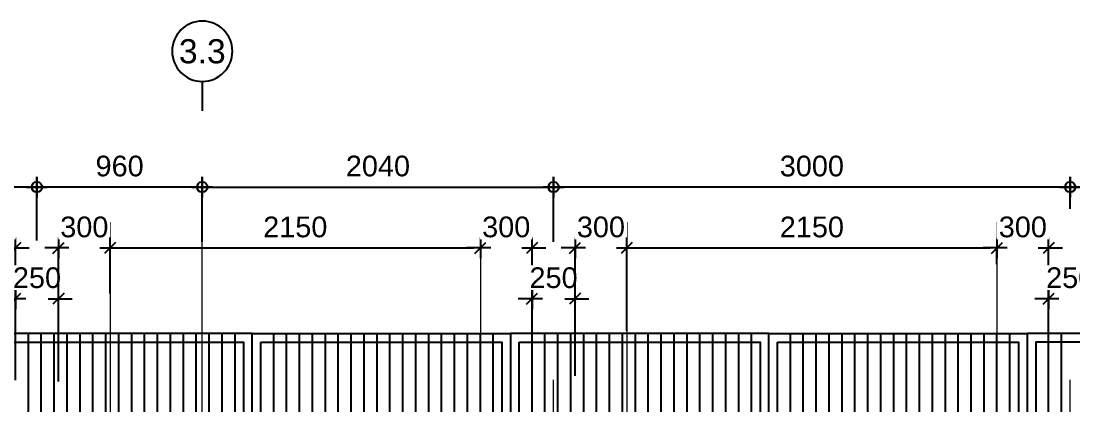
# Model space of a CAD drawing. Header units: millimetres. Extents: x 652937 to 1670132, y 1473552 to 2851037.
# Drawn here: x 663586.03 to 663592.14, y 1524568.04 to 1524570.27 of the extents above; entities that cross this region are included whole.
import ezdxf
from ezdxf.enums import TextEntityAlignment as Align

# ---------------------------------------------------------------- set-up
doc = ezdxf.new("R2010")
doc.units = ezdxf.units.MM
doc.linetypes.add('Grid Line', pattern=[22.225, 12.7, -3.175, 3.175, -3.175])
doc.linetypes.add('HIDDEN', pattern=[0.375, 0.25, -0.125])
doc.layers.get('Defpoints').update_dxf_attribs({"color": 255})
doc.layers.add('000 - 0_HIDE_OBJ_FRAMING_DEF_SUB', color=1, linetype='Continuous', plot=False)
doc.layers.add('S-DIM', color=7, linetype='Continuous')
doc.layers.add('Stan-Dim', color=5, linetype='Continuous')
doc.layers.add('Z-030-M_GRID', color=1, linetype='Continuous', lineweight=9)
doc.styles.add('Arial', font='arial.ttf')
doc.styles.add('CKST2', font='romans.shx', dxfattribs={"width": 0.8, "height": 4})
doc.dimstyles.new('Dim 40 - Cen', dxfattribs={"dimscale": 0.04, "dimtxt": 3, "dimasz": 1, "dimexe": 0, "dimexo": 1, "dimgap": 1.5, "dimtad": 1, "dimdec": 0, "dimlfac": 1000, "dimzin": 1, "dimdsep": 46, "dimtxsty": 'Arial', "dimblk": 'CEN1', "dimcen": 0.09, "dimclrd": 1, "dimclre": 49, "dimclrt": 3, "dimadec": 0, "dimazin": 0, "dimtfac": 1, "dimtdec": 0, "dimtix": 1, "dimtofl": 0, "dimtmove": 2, "dimatfit": 3, "dimfxl": 1, "dimtfill": 1, "dimtolj": 1, "dimtzin": 0, "dimarcsym": 1})
doc.dimstyles.new('Dim 40 - End', dxfattribs={"dimscale": 0.04, "dimtxt": 3, "dimasz": 1, "dimexe": 0, "dimexo": 2.5, "dimgap": 1.5, "dimtad": 1, "dimdec": 0, "dimlfac": 1000, "dimzin": 1, "dimdsep": 46, "dimtxsty": 'Arial', "dimblk": 'END', "dimcen": 0.09, "dimclrd": 1, "dimclre": 49, "dimclrt": 3, "dimadec": 0, "dimazin": 0, "dimtfac": 1, "dimtdec": 0, "dimtix": 1, "dimtofl": 0, "dimtmove": 2, "dimatfit": 3, "dimfxl": 1, "dimtfill": 1, "dimtfillclr": 256, "dimtolj": 1, "dimtzin": 0, "dimarcsym": 0})

# ---------------------------------------------------------------- blocks, each defined once
blk = doc.blocks.new('GM_Louver Grill Vertical Z1 - Z Profile-V141-ENT 3 ELE-4 Sheet')
at = {"layer": '000 - 0_HIDE_OBJ_FRAMING_DEF_SUB'}
blk.add_line((187463.5, 105550), (187463.5, 114870), dxfattribs=at)
blk = doc.blocks.new('E4')
at = {"layer": '000 - 0_HIDE_OBJ_FRAMING_DEF_SUB'}
for points in [[(-1563166.2, 114870), (-1564666.2, 114870), (-1564666.2, 105550), (-1563166.2, 105550)], [(-1563166.2, 114870), (-1561666.2, 114870), (-1561666.2, 105550), (-1563166.2, 105550)], [(-1560166.2, 114870), (-1561666.2, 114870), (-1561666.2, 105550), (-1560166.2, 105550)], [(-1560166.2, 114870), (-1558666.2, 114870), (-1558666.2, 105550), (-1560166.2, 105550)], [(-1557166.2, 114870), (-1558666.2, 114870), (-1558666.2, 105550), (-1557166.2, 105550)], [(-1564616.2, 114820), (-1563216.2, 114820), (-1563216.2, 105600), (-1564616.2, 105600)], [(-1563116.2, 114820), (-1561716.2, 114820), (-1561716.2, 105600), (-1563116.2, 105600)], [(-1561616.2, 114820), (-1560216.2, 114820), (-1560216.2, 105600), (-1561616.2, 105600)], [(-1560116.2, 114820), (-1558716.2, 114820), (-1558716.2, 105600), (-1560116.2, 105600)], [(-1557216.2, 114820), (-1558616.2, 114820), (-1558616.2, 105600), (-1557216.2, 105600)]]:
    blk.add_lwpolyline(points, close=True, dxfattribs=at)
at = {"layer": '000 - 0_HIDE_OBJ_FRAMING_DEF_SUB', "color": 8}
for p in [(-1751929.7, 0), (-1751854.7, 0), (-1751779.7, 0), (-1751704.7, 0), (-1751629.7, 0), (-1751554.7, 0), (-1751479.7, 0), (-1751404.7, 0), (-1751329.7, 0), (-1751254.7, 0), (-1751179.7, 0), (-1751104.7, 0), (-1751029.7, 0), (-1750954.7, 0), (-1750879.7, 0), (-1750804.7, 0), (-1750729.7, 0), (-1750504.7, 0), (-1750429.7, 0), (-1750354.7, 0), (-1750279.7, 0), (-1750204.7, 0), (-1750129.7, 0), (-1750054.7, 0), (-1749979.7, 0), (-1749904.7, 0), (-1749829.7, 0), (-1749754.7, 0), (-1749679.7, 0), (-1749604.7, 0), (-1749529.7, 0), (-1749454.7, 0), (-1749379.7, 0), (-1749304.7, 0), (-1749229.7, 0), (-1749004.7, 0), (-1748929.7, 0), (-1748854.7, 0), (-1748779.7, 0), (-1748704.7, 0), (-1748629.7, 0), (-1748554.7, 0), (-1748479.7, 0), (-1748404.7, 0), (-1748329.7, 0), (-1748254.7, 0), (-1748179.7, 0), (-1748104.7, 0), (-1748029.7, 0), (-1747954.7, 0), (-1747879.7, 0), (-1747804.7, 0), (-1747729.7, 0), (-1747504.7, 0), (-1747429.7, 0), (-1747354.7, 0), (-1747279.7, 0), (-1747204.7, 0), (-1747129.7, 0), (-1747054.7, 0), (-1746979.7, 0), (-1746904.7, 0), (-1746829.7, 0), (-1746754.7, 0), (-1746679.7, 0), (-1746604.7, 0), (-1746529.7, 0), (-1746454.7, 0), (-1746379.7, 0), (-1746304.7, 0), (-1746229.7, 0), (-1746004.7, 0), (-1745929.7, 0)]:
    blk.add_blockref('GM_Louver Grill Vertical Z1 - Z Profile-V141-ENT 3 ELE-4 Sheet', p, dxfattribs=at)
blk = doc.blocks.new('CEN1')
at = {"color": 1}
for p, q in [((1.5, 0), (-1.5, 0)), ((0, 1.5), (0, -1.5))]:
    blk.add_line(p, q, dxfattribs=at)
at = {"color": 3}
blk.add_circle((0, 0), 0.75, dxfattribs=at)
blk = doc.blocks.new('*D133')
at = {"layer": 'Defpoints', "color": 0, "transparency": 16777216}
for p in [(663592.1192, 1524569.3068), (663592.1192, 1524569.1742), (663595.4042, 1524569.1742)]:
    blk.add_point(p, dxfattribs=at)
at = {"layer": 'S-DIM', "color": 49, "lineweight": -2, "transparency": 16777216}
for p, q in [((663592.1192, 1524569.2142), (663592.1192, 1524569.3068)), ((663595.4042, 1524569.2142), (663595.4042, 1524569.3068))]:
    blk.add_line(p, q, dxfattribs=at)
at = {"layer": 'S-DIM', "color": 1, "lineweight": -2, "transparency": 16777216}
blk.add_line((663595.3642, 1524569.3068), (663592.1592, 1524569.3068), dxfattribs=at)
at = {"layer": 'S-DIM', "color": 1, "lineweight": -2, "transparency": 16777216, "xscale": 0.04, "yscale": 0.04, "zscale": 0.04, "rotation": 180}
blk.add_blockref('CEN1', (663592.1192, 1524569.3068), dxfattribs=at)
at = {"layer": 'S-DIM', "color": 1, "lineweight": -2, "transparency": 16777216, "xscale": 0.04, "yscale": 0.04, "zscale": 0.04}
blk.add_blockref('CEN1', (663595.4042, 1524569.3068), dxfattribs=at)
at = {"layer": 'S-DIM', "color": 3, "transparency": 16777216, "insert": (663593.7617, 1524569.4281), "char_height": 0.12, "attachment_point": 5, "style": 'Arial', "bg_fill": 3, "box_fill_scale": 1.1, "bg_fill_color": 256, "bg_fill_true_color": 13158600, "bg_fill_transparency": 0}
blk.add_mtext('\\A1;3285', dxfattribs=at)
blk = doc.blocks.new('*D134')
at = {"layer": 'Defpoints', "color": 0, "transparency": 16777216}
for p in [(663589.1192, 1524569.3068), (663589.1192, 1524569.141), (663592.1192, 1524569.141)]:
    blk.add_point(p, dxfattribs=at)
at = {"layer": 'S-DIM', "color": 49, "lineweight": -2, "transparency": 16777216}
for p, q in [((663589.1192, 1524569.181), (663589.1192, 1524569.3068)), ((663592.1192, 1524569.181), (663592.1192, 1524569.3068))]:
    blk.add_line(p, q, dxfattribs=at)
at = {"layer": 'S-DIM', "color": 1, "lineweight": -2, "transparency": 16777216}
blk.add_line((663592.0792, 1524569.3068), (663589.1592, 1524569.3068), dxfattribs=at)
at = {"layer": 'S-DIM', "color": 1, "lineweight": -2, "transparency": 16777216, "xscale": 0.04, "yscale": 0.04, "zscale": 0.04, "rotation": 180}
blk.add_blockref('CEN1', (663589.1192, 1524569.3068), dxfattribs=at)
at = {"layer": 'S-DIM', "color": 1, "lineweight": -2, "transparency": 16777216, "xscale": 0.04, "yscale": 0.04, "zscale": 0.04}
blk.add_blockref('CEN1', (663592.1192, 1524569.3068), dxfattribs=at)
at = {"layer": 'S-DIM', "color": 3, "transparency": 16777216, "insert": (663590.6192, 1524569.4281), "char_height": 0.12, "attachment_point": 5, "style": 'Arial', "bg_fill": 3, "box_fill_scale": 1.1, "bg_fill_color": 256, "bg_fill_true_color": 13158600, "bg_fill_transparency": 0}
blk.add_mtext('\\A1;3000', dxfattribs=at)
blk = doc.blocks.new('*D135')
at = {"layer": 'Defpoints', "color": 0, "transparency": 16777216}
for p in [(663589.1192, 1524569.3068), (663587.0792, 1524568.9487), (663589.1192, 1524568.9487)]:
    blk.add_point(p, dxfattribs=at)
at = {"layer": 'S-DIM', "color": 49, "lineweight": -2, "transparency": 16777216}
for p, q in [((663587.0792, 1524568.9887), (663587.0792, 1524569.3068)), ((663589.1192, 1524568.9887), (663589.1192, 1524569.3068))]:
    blk.add_line(p, q, dxfattribs=at)
at = {"layer": 'S-DIM', "color": 1, "lineweight": -2, "transparency": 16777216}
blk.add_line((663587.1192, 1524569.3068), (663589.0792, 1524569.3068), dxfattribs=at)
at = {"layer": 'S-DIM', "color": 1, "lineweight": -2, "transparency": 16777216, "xscale": 0.04, "yscale": 0.04, "zscale": 0.04, "rotation": 180}
blk.add_blockref('CEN1', (663587.0792, 1524569.3068), dxfattribs=at)
at = {"layer": 'S-DIM', "color": 1, "lineweight": -2, "transparency": 16777216, "xscale": 0.04, "yscale": 0.04, "zscale": 0.04}
blk.add_blockref('CEN1', (663589.1192, 1524569.3068), dxfattribs=at)
at = {"layer": 'S-DIM', "color": 3, "transparency": 16777216, "insert": (663588.0992, 1524569.4281), "char_height": 0.12, "attachment_point": 5, "style": 'Arial', "bg_fill": 3, "box_fill_scale": 1.1, "bg_fill_color": 256, "bg_fill_true_color": 13158600, "bg_fill_transparency": 0}
blk.add_mtext('\\A1;2040', dxfattribs=at)
blk = doc.blocks.new('*D136')
at = {"layer": 'Defpoints', "color": 0, "transparency": 16777216}
for p in [(663586.1192, 1524569.3068), (663586.1192, 1524568.957), (663587.0792, 1524568.957)]:
    blk.add_point(p, dxfattribs=at)
at = {"layer": 'S-DIM', "color": 49, "lineweight": -2, "transparency": 16777216}
for p, q in [((663586.1192, 1524568.997), (663586.1192, 1524569.3068)), ((663587.0792, 1524568.997), (663587.0792, 1524569.3068))]:
    blk.add_line(p, q, dxfattribs=at)
at = {"layer": 'S-DIM', "color": 1, "lineweight": -2, "transparency": 16777216}
blk.add_line((663587.0392, 1524569.3068), (663586.1592, 1524569.3068), dxfattribs=at)
at = {"layer": 'S-DIM', "color": 1, "lineweight": -2, "transparency": 16777216, "xscale": 0.04, "yscale": 0.04, "zscale": 0.04, "rotation": 180}
blk.add_blockref('CEN1', (663586.1192, 1524569.3068), dxfattribs=at)
at = {"layer": 'S-DIM', "color": 1, "lineweight": -2, "transparency": 16777216, "xscale": 0.04, "yscale": 0.04, "zscale": 0.04}
blk.add_blockref('CEN1', (663587.0792, 1524569.3068), dxfattribs=at)
at = {"layer": 'S-DIM', "color": 3, "transparency": 16777216, "insert": (663586.5992, 1524569.4281), "char_height": 0.12, "attachment_point": 5, "style": 'Arial', "bg_fill": 3, "box_fill_scale": 1.1, "bg_fill_color": 256, "bg_fill_true_color": 13158600, "bg_fill_transparency": 0}
blk.add_mtext('\\A1;960', dxfattribs=at)
blk = doc.blocks.new('*D137')
at = {"layer": 'Defpoints', "color": 0, "transparency": 16777216}
for p in [(663583.1192, 1524569.3068), (663583.1192, 1524568.9821), (663586.1192, 1524568.9821)]:
    blk.add_point(p, dxfattribs=at)
at = {"layer": 'S-DIM', "color": 49, "lineweight": -2, "transparency": 16777216}
for p, q in [((663583.1192, 1524569.0221), (663583.1192, 1524569.3068)), ((663586.1192, 1524569.0221), (663586.1192, 1524569.3068))]:
    blk.add_line(p, q, dxfattribs=at)
at = {"layer": 'S-DIM', "color": 1, "lineweight": -2, "transparency": 16777216}
blk.add_line((663586.0792, 1524569.3068), (663583.1592, 1524569.3068), dxfattribs=at)
at = {"layer": 'S-DIM', "color": 1, "lineweight": -2, "transparency": 16777216, "xscale": 0.04, "yscale": 0.04, "zscale": 0.04, "rotation": 180}
blk.add_blockref('CEN1', (663583.1192, 1524569.3068), dxfattribs=at)
at = {"layer": 'S-DIM', "color": 1, "lineweight": -2, "transparency": 16777216, "xscale": 0.04, "yscale": 0.04, "zscale": 0.04}
blk.add_blockref('CEN1', (663586.1192, 1524569.3068), dxfattribs=at)
at = {"layer": 'S-DIM', "color": 3, "transparency": 16777216, "insert": (663584.6192, 1524569.4281), "char_height": 0.12, "attachment_point": 5, "style": 'Arial', "bg_fill": 3, "box_fill_scale": 1.1, "bg_fill_color": 256, "bg_fill_true_color": 13158600, "bg_fill_transparency": 0}
blk.add_mtext('\\A1;3000', dxfattribs=at)
blk = doc.blocks.new('grid2')
at = {"layer": 'Stan-Dim', "color": 3}
blk.add_line((0, -4.87), (0, 0), dxfattribs=at)
blk.add_circle((0, -9.87), 5, dxfattribs=at)
at = {"layer": 'Stan-Dim', "style": 'CKST2', "width": 0.8}
blk.add_attdef('00', text='', height=4, dxfattribs=at).set_placement((0, -9.87), align=Align.MIDDLE_CENTER)
blk = doc.blocks.new('END')
at = {"color": 1}
for p, q in [((1.5, 0), (-1.5, 0)), ((0, 1.5), (0, -1.5))]:
    blk.add_line(p, q, dxfattribs=at)
at = {"color": 3}
blk.add_line((-0.8, -0.8), (0.8, 0.8), dxfattribs=at)
blk = doc.blocks.new('*D156')
at = {"layer": 'Defpoints', "color": 0, "transparency": 16777216}
for p in [(663585.9942, 1524568.9536), (663585.6942, 1524568.9128), (663585.9942, 1524568.3816)]:
    blk.add_point(p, dxfattribs=at)
at = {"layer": 'S-DIM', "color": 49, "lineweight": -2, "transparency": 16777216}
for p, q in [((663585.6942, 1524569.0128), (663585.6942, 1524568.9536)), ((663585.9942, 1524568.4816), (663585.9942, 1524568.9536))]:
    blk.add_line(p, q, dxfattribs=at)
at = {"layer": 'S-DIM', "color": 1, "lineweight": -2, "transparency": 16777216}
for p, q in [((663585.6542, 1524568.9536), (663585.6142, 1524568.9536)), ((663586.0342, 1524568.9536), (663586.0742, 1524568.9536))]:
    blk.add_line(p, q, dxfattribs=at)
at = {"layer": 'S-DIM', "color": 1, "lineweight": -2, "transparency": 16777216, "xscale": 0.04, "yscale": 0.04, "zscale": 0.04}
blk.add_blockref('END', (663585.6942, 1524568.9536), dxfattribs=at)
at = {"layer": 'S-DIM', "color": 1, "lineweight": -2, "transparency": 16777216, "xscale": 0.04, "yscale": 0.04, "zscale": 0.04, "rotation": 180}
blk.add_blockref('END', (663585.9942, 1524568.9536), dxfattribs=at)
at = {"layer": 'S-DIM', "color": 3, "transparency": 16777216, "insert": (663585.8442, 1524569.0749), "char_height": 0.12, "attachment_point": 5, "style": 'Arial', "bg_fill": 3, "box_fill_scale": 1.1, "bg_fill_color": 256, "bg_fill_true_color": 13158600, "bg_fill_transparency": 0}
blk.add_mtext('\\A1;300', dxfattribs=at)
blk = doc.blocks.new('*D157')
at = {"layer": 'Defpoints', "color": 0, "transparency": 16777216}
for p in [(663586.2442, 1524568.6592), (663585.9942, 1524568.0873), (663586.2442, 1524568.0786)]:
    blk.add_point(p, dxfattribs=at)
at = {"layer": 'S-DIM', "color": 1, "lineweight": -2, "transparency": 16777216}
for p, q in [((663585.9542, 1524568.6592), (663585.9142, 1524568.6592)), ((663586.2842, 1524568.6592), (663586.3242, 1524568.6592))]:
    blk.add_line(p, q, dxfattribs=at)
at = {"layer": 'S-DIM', "color": 49, "lineweight": -2, "transparency": 16777216}
for p, q in [((663585.9942, 1524568.1873), (663585.9942, 1524568.6592)), ((663586.2442, 1524568.1786), (663586.2442, 1524568.6592))]:
    blk.add_line(p, q, dxfattribs=at)
at = {"layer": 'S-DIM', "color": 1, "lineweight": -2, "transparency": 16777216, "xscale": 0.04, "yscale": 0.04, "zscale": 0.04}
blk.add_blockref('END', (663585.9942, 1524568.6592), dxfattribs=at)
at = {"layer": 'S-DIM', "color": 1, "lineweight": -2, "transparency": 16777216, "xscale": 0.04, "yscale": 0.04, "zscale": 0.04, "rotation": 180}
blk.add_blockref('END', (663586.2442, 1524568.6592), dxfattribs=at)
at = {"layer": 'S-DIM', "color": 3, "transparency": 16777216, "insert": (663586.1192, 1524568.7805), "char_height": 0.12, "attachment_point": 5, "style": 'Arial', "bg_fill": 3, "box_fill_scale": 1.1, "bg_fill_color": 256, "bg_fill_true_color": 13158600, "bg_fill_transparency": 0}
blk.add_mtext('\\A1;250', dxfattribs=at)
blk = doc.blocks.new('*D158')
at = {"layer": 'Defpoints', "color": 0, "transparency": 16777216}
for p in [(663586.5442, 1524568.9536), (663586.5442, 1524568.5888), (663586.2442, 1524568.373)]:
    blk.add_point(p, dxfattribs=at)
at = {"layer": 'S-DIM', "color": 1, "lineweight": -2, "transparency": 16777216}
for p, q in [((663586.2042, 1524568.9536), (663586.1642, 1524568.9536)), ((663586.5842, 1524568.9536), (663586.6242, 1524568.9536))]:
    blk.add_line(p, q, dxfattribs=at)
at = {"layer": 'S-DIM', "color": 49, "lineweight": -2, "transparency": 16777216}
for p, q in [((663586.2442, 1524568.473), (663586.2442, 1524568.9536)), ((663586.5442, 1524568.6888), (663586.5442, 1524568.9536))]:
    blk.add_line(p, q, dxfattribs=at)
at = {"layer": 'S-DIM', "color": 1, "lineweight": -2, "transparency": 16777216, "xscale": 0.04, "yscale": 0.04, "zscale": 0.04}
blk.add_blockref('END', (663586.2442, 1524568.9536), dxfattribs=at)
at = {"layer": 'S-DIM', "color": 1, "lineweight": -2, "transparency": 16777216, "xscale": 0.04, "yscale": 0.04, "zscale": 0.04, "rotation": 180}
blk.add_blockref('END', (663586.5442, 1524568.9536), dxfattribs=at)
at = {"layer": 'S-DIM', "color": 3, "transparency": 16777216, "insert": (663586.3942, 1524569.0749), "char_height": 0.12, "attachment_point": 5, "style": 'Arial', "bg_fill": 3, "box_fill_scale": 1.1, "bg_fill_color": 256, "bg_fill_true_color": 13158600, "bg_fill_transparency": 0}
blk.add_mtext('\\A1;300', dxfattribs=at)
blk = doc.blocks.new('*D159')
at = {"layer": 'Defpoints', "color": 0, "transparency": 16777216}
for p in [(663588.6942, 1524568.9536), (663588.6942, 1524568.9097), (663586.5442, 1524568.5888)]:
    blk.add_point(p, dxfattribs=at)
at = {"layer": 'S-DIM', "color": 49, "lineweight": -2, "transparency": 16777216}
for p, q in [((663588.6942, 1524569.0097), (663588.6942, 1524568.9536)), ((663586.5442, 1524568.6888), (663586.5442, 1524568.9536))]:
    blk.add_line(p, q, dxfattribs=at)
at = {"layer": 'S-DIM', "color": 1, "lineweight": -2, "transparency": 16777216}
blk.add_line((663586.5842, 1524568.9536), (663588.6542, 1524568.9536), dxfattribs=at)
at = {"layer": 'S-DIM', "color": 1, "lineweight": -2, "transparency": 16777216, "xscale": 0.04, "yscale": 0.04, "zscale": 0.04, "rotation": 180}
blk.add_blockref('END', (663586.5442, 1524568.9536), dxfattribs=at)
at = {"layer": 'S-DIM', "color": 1, "lineweight": -2, "transparency": 16777216, "xscale": 0.04, "yscale": 0.04, "zscale": 0.04}
blk.add_blockref('END', (663588.6942, 1524568.9536), dxfattribs=at)
at = {"layer": 'S-DIM', "color": 3, "transparency": 16777216, "insert": (663587.6192, 1524569.0748), "char_height": 0.12, "attachment_point": 5, "style": 'Arial', "bg_fill": 3, "box_fill_scale": 1.1, "bg_fill_color": 256, "bg_fill_true_color": 13158600, "bg_fill_transparency": 0}
blk.add_mtext('\\A1;2150', dxfattribs=at)
blk = doc.blocks.new('*D160')
at = {"layer": 'Defpoints', "color": 0, "transparency": 16777216}
for p in [(663588.9942, 1524568.9536), (663588.6942, 1524568.9097), (663588.9942, 1524568.4022)]:
    blk.add_point(p, dxfattribs=at)
at = {"layer": 'S-DIM', "color": 49, "lineweight": -2, "transparency": 16777216}
for p, q in [((663588.6942, 1524569.0097), (663588.6942, 1524568.9536)), ((663588.9942, 1524568.5022), (663588.9942, 1524568.9536))]:
    blk.add_line(p, q, dxfattribs=at)
at = {"layer": 'S-DIM', "color": 1, "lineweight": -2, "transparency": 16777216}
for p, q in [((663588.6542, 1524568.9536), (663588.6142, 1524568.9536)), ((663589.0342, 1524568.9536), (663589.0742, 1524568.9536))]:
    blk.add_line(p, q, dxfattribs=at)
at = {"layer": 'S-DIM', "color": 1, "lineweight": -2, "transparency": 16777216, "xscale": 0.04, "yscale": 0.04, "zscale": 0.04}
blk.add_blockref('END', (663588.6942, 1524568.9536), dxfattribs=at)
at = {"layer": 'S-DIM', "color": 1, "lineweight": -2, "transparency": 16777216, "xscale": 0.04, "yscale": 0.04, "zscale": 0.04, "rotation": 180}
blk.add_blockref('END', (663588.9942, 1524568.9536), dxfattribs=at)
at = {"layer": 'S-DIM', "color": 3, "transparency": 16777216, "insert": (663588.8442, 1524569.0749), "char_height": 0.12, "attachment_point": 5, "style": 'Arial', "bg_fill": 3, "box_fill_scale": 1.1, "bg_fill_color": 256, "bg_fill_true_color": 13158600, "bg_fill_transparency": 0}
blk.add_mtext('\\A1;300', dxfattribs=at)
blk = doc.blocks.new('*D161')
at = {"layer": 'Defpoints', "color": 0, "transparency": 16777216}
for p in [(663589.2442, 1524568.6592), (663588.9942, 1524568.1079), (663589.2442, 1524568.112)]:
    blk.add_point(p, dxfattribs=at)
at = {"layer": 'S-DIM', "color": 1, "lineweight": -2, "transparency": 16777216}
for p, q in [((663588.9542, 1524568.6592), (663588.9142, 1524568.6592)), ((663589.2842, 1524568.6592), (663589.3242, 1524568.6592))]:
    blk.add_line(p, q, dxfattribs=at)
at = {"layer": 'S-DIM', "color": 49, "lineweight": -2, "transparency": 16777216}
for p, q in [((663588.9942, 1524568.2079), (663588.9942, 1524568.6592)), ((663589.2442, 1524568.212), (663589.2442, 1524568.6592))]:
    blk.add_line(p, q, dxfattribs=at)
at = {"layer": 'S-DIM', "color": 1, "lineweight": -2, "transparency": 16777216, "xscale": 0.04, "yscale": 0.04, "zscale": 0.04}
blk.add_blockref('END', (663588.9942, 1524568.6592), dxfattribs=at)
at = {"layer": 'S-DIM', "color": 1, "lineweight": -2, "transparency": 16777216, "xscale": 0.04, "yscale": 0.04, "zscale": 0.04, "rotation": 180}
blk.add_blockref('END', (663589.2442, 1524568.6592), dxfattribs=at)
at = {"layer": 'S-DIM', "color": 3, "transparency": 16777216, "insert": (663589.1192, 1524568.7805), "char_height": 0.12, "attachment_point": 5, "style": 'Arial', "bg_fill": 3, "box_fill_scale": 1.1, "bg_fill_color": 256, "bg_fill_true_color": 13158600, "bg_fill_transparency": 0}
blk.add_mtext('\\A1;250', dxfattribs=at)
blk = doc.blocks.new('*D162')
at = {"layer": 'Defpoints', "color": 0, "transparency": 16777216}
for p in [(663589.5442, 1524568.9536), (663589.2442, 1524568.4063), (663589.5442, 1524568.3738)]:
    blk.add_point(p, dxfattribs=at)
at = {"layer": 'S-DIM', "color": 1, "lineweight": -2, "transparency": 16777216}
for p, q in [((663589.2042, 1524568.9536), (663589.1642, 1524568.9536)), ((663589.5842, 1524568.9536), (663589.6242, 1524568.9536))]:
    blk.add_line(p, q, dxfattribs=at)
at = {"layer": 'S-DIM', "color": 49, "lineweight": -2, "transparency": 16777216}
for p, q in [((663589.2442, 1524568.5063), (663589.2442, 1524568.9536)), ((663589.5442, 1524568.4738), (663589.5442, 1524568.9536))]:
    blk.add_line(p, q, dxfattribs=at)
at = {"layer": 'S-DIM', "color": 1, "lineweight": -2, "transparency": 16777216, "xscale": 0.04, "yscale": 0.04, "zscale": 0.04}
blk.add_blockref('END', (663589.2442, 1524568.9536), dxfattribs=at)
at = {"layer": 'S-DIM', "color": 1, "lineweight": -2, "transparency": 16777216, "xscale": 0.04, "yscale": 0.04, "zscale": 0.04, "rotation": 180}
blk.add_blockref('END', (663589.5442, 1524568.9536), dxfattribs=at)
at = {"layer": 'S-DIM', "color": 3, "transparency": 16777216, "insert": (663589.3942, 1524569.0749), "char_height": 0.12, "attachment_point": 5, "style": 'Arial', "bg_fill": 3, "box_fill_scale": 1.1, "bg_fill_color": 256, "bg_fill_true_color": 13158600, "bg_fill_transparency": 0}
blk.add_mtext('\\A1;300', dxfattribs=at)
blk = doc.blocks.new('*D163')
at = {"layer": 'Defpoints', "color": 0, "transparency": 16777216}
for p in [(663591.6942, 1524568.9536), (663591.6942, 1524568.7605), (663589.5442, 1524568.3738)]:
    blk.add_point(p, dxfattribs=at)
at = {"layer": 'S-DIM', "color": 49, "lineweight": -2, "transparency": 16777216}
for p, q in [((663589.5442, 1524568.4738), (663589.5442, 1524568.9536)), ((663591.6942, 1524568.8605), (663591.6942, 1524568.9536))]:
    blk.add_line(p, q, dxfattribs=at)
at = {"layer": 'S-DIM', "color": 1, "lineweight": -2, "transparency": 16777216}
blk.add_line((663589.5842, 1524568.9536), (663591.6542, 1524568.9536), dxfattribs=at)
at = {"layer": 'S-DIM', "color": 1, "lineweight": -2, "transparency": 16777216, "xscale": 0.04, "yscale": 0.04, "zscale": 0.04, "rotation": 180}
blk.add_blockref('END', (663589.5442, 1524568.9536), dxfattribs=at)
at = {"layer": 'S-DIM', "color": 1, "lineweight": -2, "transparency": 16777216, "xscale": 0.04, "yscale": 0.04, "zscale": 0.04}
blk.add_blockref('END', (663591.6942, 1524568.9536), dxfattribs=at)
at = {"layer": 'S-DIM', "color": 3, "transparency": 16777216, "insert": (663590.6192, 1524569.0748), "char_height": 0.12, "attachment_point": 5, "style": 'Arial', "bg_fill": 3, "box_fill_scale": 1.1, "bg_fill_color": 256, "bg_fill_true_color": 13158600, "bg_fill_transparency": 0}
blk.add_mtext('\\A1;2150', dxfattribs=at)
blk = doc.blocks.new('*D164')
at = {"layer": 'Defpoints', "color": 0, "transparency": 16777216}
for p in [(663591.9942, 1524568.9536), (663591.6942, 1524568.7605), (663591.9942, 1524568.2721)]:
    blk.add_point(p, dxfattribs=at)
at = {"layer": 'S-DIM', "color": 1, "lineweight": -2, "transparency": 16777216}
for p, q in [((663591.6542, 1524568.9536), (663591.6142, 1524568.9536)), ((663592.0342, 1524568.9536), (663592.0742, 1524568.9536))]:
    blk.add_line(p, q, dxfattribs=at)
at = {"layer": 'S-DIM', "color": 49, "lineweight": -2, "transparency": 16777216}
for p, q in [((663591.6942, 1524568.8605), (663591.6942, 1524568.9536)), ((663591.9942, 1524568.3721), (663591.9942, 1524568.9536))]:
    blk.add_line(p, q, dxfattribs=at)
at = {"layer": 'S-DIM', "color": 1, "lineweight": -2, "transparency": 16777216, "xscale": 0.04, "yscale": 0.04, "zscale": 0.04}
blk.add_blockref('END', (663591.6942, 1524568.9536), dxfattribs=at)
at = {"layer": 'S-DIM', "color": 1, "lineweight": -2, "transparency": 16777216, "xscale": 0.04, "yscale": 0.04, "zscale": 0.04, "rotation": 180}
blk.add_blockref('END', (663591.9942, 1524568.9536), dxfattribs=at)
at = {"layer": 'S-DIM', "color": 3, "transparency": 16777216, "insert": (663591.8442, 1524569.0749), "char_height": 0.12, "attachment_point": 5, "style": 'Arial', "bg_fill": 3, "box_fill_scale": 1.1, "bg_fill_color": 256, "bg_fill_true_color": 13158600, "bg_fill_transparency": 0}
blk.add_mtext('\\A1;300', dxfattribs=at)
blk = doc.blocks.new('*D165')
at = {"layer": 'Defpoints', "color": 0, "transparency": 16777216}
for p in [(663592.2442, 1524568.6592), (663592.2442, 1524568.0154), (663591.9942, 1524567.9778)]:
    blk.add_point(p, dxfattribs=at)
at = {"layer": 'S-DIM', "color": 1, "lineweight": -2, "transparency": 16777216}
for p, q in [((663591.9542, 1524568.6592), (663591.9142, 1524568.6592)), ((663592.2842, 1524568.6592), (663592.3242, 1524568.6592))]:
    blk.add_line(p, q, dxfattribs=at)
at = {"layer": 'S-DIM', "color": 49, "lineweight": -2, "transparency": 16777216}
for p, q in [((663591.9942, 1524568.0778), (663591.9942, 1524568.6592)), ((663592.2442, 1524568.1154), (663592.2442, 1524568.6592))]:
    blk.add_line(p, q, dxfattribs=at)
at = {"layer": 'S-DIM', "color": 1, "lineweight": -2, "transparency": 16777216, "xscale": 0.04, "yscale": 0.04, "zscale": 0.04}
blk.add_blockref('END', (663591.9942, 1524568.6592), dxfattribs=at)
at = {"layer": 'S-DIM', "color": 1, "lineweight": -2, "transparency": 16777216, "xscale": 0.04, "yscale": 0.04, "zscale": 0.04, "rotation": 180}
blk.add_blockref('END', (663592.2442, 1524568.6592), dxfattribs=at)
at = {"layer": 'S-DIM', "color": 3, "transparency": 16777216, "insert": (663592.1192, 1524568.7805), "char_height": 0.12, "attachment_point": 5, "style": 'Arial', "bg_fill": 3, "box_fill_scale": 1.1, "bg_fill_color": 256, "bg_fill_true_color": 13158600, "bg_fill_transparency": 0}
blk.add_mtext('\\A1;250', dxfattribs=at)

msp = doc.modelspace()

# ---------------------------------------------------------------- linework, layer by layer
at = {"layer": 'Z-030-M_GRID', "linetype": 'Grid Line', "ltscale": 0.5}
msp.add_line((663587.0792, 1524548.5416), (663587.0792, 1524569.7849), dxfattribs=at)
at = {"layer": 'Z-030-M_GRID', "color": 251, "linetype": 'Grid Line'}
for p, q in [((663586.1192, 1524555.077), (663586.1192, 1524569.4741)), ((663589.1192, 1524555.4885), (663589.1192, 1524569.4741)), ((663592.1192, 1524555.4885), (663592.1192, 1524569.4741))]:
    msp.add_line(p, q, dxfattribs=at)
at = {"layer": 'Z-030-M_GRID', "color": 251, "linetype": 'HIDDEN', "ltscale": 10}
for p, q in [((663589.5442, 1524569.1034), (663589.5442, 1524567.2476)), ((663591.6942, 1524569.1034), (663591.6942, 1524567.2476))]:
    msp.add_line(p, q, dxfattribs=at)

# ---------------------------------------------------------------- block references
ref = msp.add_blockref('grid2', (663587.0792, 1524569.7491), dxfattribs=dict(xscale=-0.035, yscale=0.035, zscale=0.035, rotation=180))
ref.add_attrib('00', '3.3', dxfattribs={"layer": 'Stan-Dim', "height": 0.14, "style": 'Arial'}).set_placement((663587.0792, 1524570.0945), align=Align.MIDDLE)
at = {"xscale": 0.001, "yscale": 0.001, "zscale": 0.001}
msp.add_blockref('E4', (665150.5354, 1524453.5881), dxfattribs=at)

# ---------------------------------------------------------------- next in the draw order: dimensions: what is measured, and where the dimension line sits
at = {"layer": 'S-DIM', "color": 4}
dim = msp.add_linear_dim(base=(663592.1192, 1524569.3068), p1=(663595.4042, 1524569.1742), p2=(663592.1192, 1524569.1742), dimstyle='Dim 40 - Cen', dxfattribs=at)
dim.commit()
dim.dimension.update_dxf_attribs({"geometry": '*D133', "text_midpoint": (663593.7617, 1524569.4281)})

# ---------------------------------------------------------------- next in the draw order: dimensions: what is measured, and where the dimension line sits
dim = msp.add_linear_dim(base=(663589.1192, 1524569.3068), p1=(663592.1192, 1524569.141), p2=(663589.1192, 1524569.141), dimstyle='Dim 40 - Cen', dxfattribs=at)
dim.commit()
dim.dimension.update_dxf_attribs({"geometry": '*D134', "text_midpoint": (663590.6192, 1524569.4281)})

# ---------------------------------------------------------------- next in the draw order: dimensions: what is measured, and where the dimension line sits
dim = msp.add_linear_dim(base=(663589.1192, 1524569.3068), p1=(663587.0792, 1524568.9487), p2=(663589.1192, 1524568.9487), dimstyle='Dim 40 - Cen', dxfattribs=at)
dim.commit()
dim.dimension.update_dxf_attribs({"geometry": '*D135', "text_midpoint": (663588.0992, 1524569.4281)})

# ---------------------------------------------------------------- next in the draw order: linework, layer by layer
at = {"layer": 'Z-030-M_GRID', "color": 251, "linetype": 'HIDDEN', "ltscale": 10}
msp.add_line((663588.6942, 1524569.1034), (663588.6942, 1524567.2476), dxfattribs=at)

# ---------------------------------------------------------------- next in the draw order: dimensions: what is measured, and where the dimension line sits
at = {"layer": 'S-DIM', "color": 4}
dim = msp.add_linear_dim(base=(663586.1192, 1524569.3068), p1=(663587.0792, 1524568.957), p2=(663586.1192, 1524568.957), dimstyle='Dim 40 - Cen', dxfattribs=at)
dim.commit()
dim.dimension.update_dxf_attribs({"geometry": '*D136', "text_midpoint": (663586.5992, 1524569.4281)})

# ---------------------------------------------------------------- next in the draw order: linework, layer by layer
at = {"layer": 'Z-030-M_GRID', "color": 251, "linetype": 'HIDDEN', "ltscale": 10}
msp.add_line((663586.5442, 1524569.1034), (663586.5442, 1524567.2476), dxfattribs=at)

# ---------------------------------------------------------------- next in the draw order: dimensions: what is measured, and where the dimension line sits
at = {"layer": 'S-DIM', "color": 4}
dim = msp.add_linear_dim(base=(663583.1192, 1524569.3068), p1=(663586.1192, 1524568.9821), p2=(663583.1192, 1524568.9821), dimstyle='Dim 40 - Cen', dxfattribs=at)
dim.commit()
dim.dimension.update_dxf_attribs({"geometry": '*D137', "text_midpoint": (663584.6192, 1524569.4281)})

# ---------------------------------------------------------------- next in the draw order: dimensions: what is measured, and where the dimension line sits
dim = msp.add_linear_dim(base=(663585.9942, 1524568.9536), p1=(663585.6942, 1524568.9128), p2=(663585.9942, 1524568.3816), dimstyle='Dim 40 - End', dxfattribs=at)
dim.commit()
dim.dimension.update_dxf_attribs({"geometry": '*D156', "text_midpoint": (663585.8442, 1524569.0749)})

# ---------------------------------------------------------------- next in the draw order: dimensions: what is measured, and where the dimension line sits
dim = msp.add_linear_dim(base=(663586.2442, 1524568.6592), p1=(663585.9942, 1524568.0873), p2=(663586.2442, 1524568.0786), dimstyle='Dim 40 - End', dxfattribs=at)
dim.commit()
dim.dimension.update_dxf_attribs({"geometry": '*D157', "text_midpoint": (663586.1192, 1524568.7805)})

# ---------------------------------------------------------------- next in the draw order: dimensions: what is measured, and where the dimension line sits
dim = msp.add_linear_dim(base=(663586.5442, 1524568.9536), p1=(663586.2442, 1524568.373), p2=(663586.5442, 1524568.5888), dimstyle='Dim 40 - End', dxfattribs=at)
dim.commit()
dim.dimension.update_dxf_attribs({"geometry": '*D158', "text_midpoint": (663586.3942, 1524569.0749)})

# ---------------------------------------------------------------- next in the draw order: dimensions: what is measured, and where the dimension line sits
dim = msp.add_linear_dim(base=(663588.6942, 1524568.9536), p1=(663586.5442, 1524568.5888), p2=(663588.6942, 1524568.9097), dimstyle='Dim 40 - End', dxfattribs=at)
dim.commit()
dim.dimension.update_dxf_attribs({"geometry": '*D159', "text_midpoint": (663587.6192, 1524569.0748)})

# ---------------------------------------------------------------- next in the draw order: dimensions: what is measured, and where the dimension line sits
dim = msp.add_linear_dim(base=(663588.9942, 1524568.9536), p1=(663588.6942, 1524568.9097), p2=(663588.9942, 1524568.4022), dimstyle='Dim 40 - End', dxfattribs=at)
dim.commit()
dim.dimension.update_dxf_attribs({"geometry": '*D160', "text_midpoint": (663588.8442, 1524569.0749)})

# ---------------------------------------------------------------- next in the draw order: dimensions: what is measured, and where the dimension line sits
dim = msp.add_linear_dim(base=(663589.2442, 1524568.6592), p1=(663588.9942, 1524568.1079), p2=(663589.2442, 1524568.112), dimstyle='Dim 40 - End', dxfattribs=at)
dim.commit()
dim.dimension.update_dxf_attribs({"geometry": '*D161', "text_midpoint": (663589.1192, 1524568.7805)})

# ---------------------------------------------------------------- next in the draw order: dimensions: what is measured, and where the dimension line sits
dim = msp.add_linear_dim(base=(663589.5442, 1524568.9536), p1=(663589.2442, 1524568.4063), p2=(663589.5442, 1524568.3738), dimstyle='Dim 40 - End', dxfattribs=at)
dim.commit()
dim.dimension.update_dxf_attribs({"geometry": '*D162', "text_midpoint": (663589.3942, 1524569.0749)})

# ---------------------------------------------------------------- next in the draw order: dimensions: what is measured, and where the dimension line sits
dim = msp.add_linear_dim(base=(663591.6942, 1524568.9536), p1=(663589.5442, 1524568.3738), p2=(663591.6942, 1524568.7605), dimstyle='Dim 40 - End', dxfattribs=at)
dim.commit()
dim.dimension.update_dxf_attribs({"geometry": '*D163', "text_midpoint": (663590.6192, 1524569.0748)})

# ---------------------------------------------------------------- next in the draw order: dimensions: what is measured, and where the dimension line sits
dim = msp.add_linear_dim(base=(663591.9942, 1524568.9536), p1=(663591.6942, 1524568.7605), p2=(663591.9942, 1524568.2721), dimstyle='Dim 40 - End', dxfattribs=at)
dim.commit()
dim.dimension.update_dxf_attribs({"geometry": '*D164', "text_midpoint": (663591.8442, 1524569.0749)})

# ---------------------------------------------------------------- next in the draw order: dimensions: what is measured, and where the dimension line sits
dim = msp.add_linear_dim(base=(663592.2442, 1524568.6592), p1=(663591.9942, 1524567.9778), p2=(663592.2442, 1524568.0154), dimstyle='Dim 40 - End', dxfattribs=at)
dim.commit()
dim.dimension.update_dxf_attribs({"geometry": '*D165', "text_midpoint": (663592.1192, 1524568.7805)})

doc.saveas('drawing.dxf')
